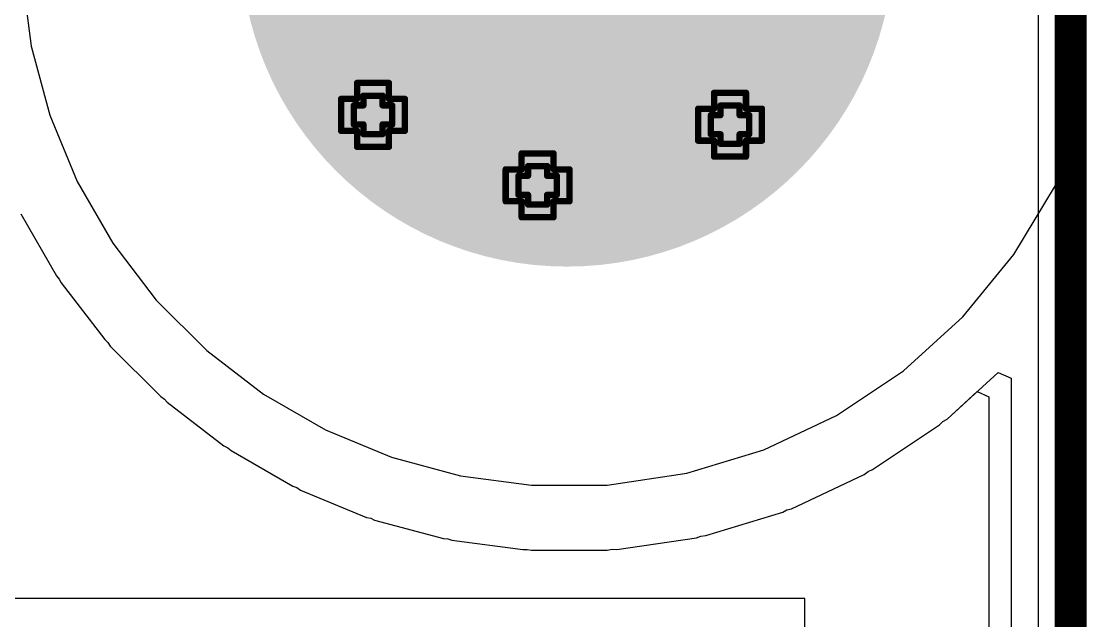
# Model space of a CAD drawing. Header units: inches. Extents: x -4 to 5258, y -4 to 5281.
# Drawn here: x 137.64 to 146.12, y 96.6 to 101.37 of the extents above; entities that cross this region are included whole.
import ezdxf

# ---------------------------------------------------------------- set-up
doc = ezdxf.new("R2010")
doc.units = ezdxf.units.IN
for name, color, linetype in [('Board Outline', 216, 'Continuous'), ('Bottom Layer', 5, 'Continuous'), ('Bottom Solder', 6, 'Continuous'), ('Drill Drawing', 1, 'Continuous'), ('Layer 1', 16, 'Continuous'), ('Layer 2', 76, 'Continuous'), ('Multi-Layer', 9, 'Continuous'), ('Pad Holes', 156, 'Continuous'), ('Top Layer', 1, 'Continuous'), ('Top Solder', 216, 'Continuous'), ('Via Holes', 16, 'Continuous')]:
    doc.layers.add(name, color=color, linetype=linetype)

msp = doc.modelspace()

# ---------------------------------------------------------------- hatches: boundary and pattern name
at = {"layer": 'Bottom Layer'}
h = msp.add_hatch(color=5, dxfattribs=at)
edge = h.paths.add_edge_path()
edge.add_arc((141.9813, 102.0187), 2.5, 0, 360)
h = msp.add_hatch(color=5, dxfattribs=at)
edge = h.paths.add_edge_path()
edge.add_arc((140.4365, 100.6239), 0.3, 0, 360)
h = msp.add_hatch(color=5, dxfattribs=at)
edge = h.paths.add_edge_path()
edge.add_arc((143.2786, 100.5459), 0.3, 0, 360)
h = msp.add_hatch(color=5, dxfattribs=at)
edge = h.paths.add_edge_path()
edge.add_arc((141.7467, 100.0636), 0.3, 0, 360)
at = {"layer": 'Bottom Solder'}
h = msp.add_hatch(color=6, dxfattribs=at)
edge = h.paths.add_edge_path()
edge.add_arc((141.9813, 102.0187), 2.6016, 0, 360)
h = msp.add_hatch(color=6, dxfattribs=at)
edge = h.paths.add_edge_path()
edge.add_arc((140.4365, 100.6239), 0.4016, 0, 360)
h = msp.add_hatch(color=6, dxfattribs=at)
edge = h.paths.add_edge_path()
edge.add_arc((143.2786, 100.5459), 0.4016, 0, 360)
h = msp.add_hatch(color=6, dxfattribs=at)
edge = h.paths.add_edge_path()
edge.add_arc((141.7467, 100.0636), 0.4016, 0, 360)
at = {"layer": 'Layer 1'}
h = msp.add_hatch(color=16, dxfattribs=at)
edge = h.paths.add_edge_path()
edge.add_arc((141.9813, 102.0187), 2.5, 0, 360)
h = msp.add_hatch(color=16, dxfattribs=at)
edge = h.paths.add_edge_path()
edge.add_arc((140.4365, 100.6239), 0.3, 0, 360)
h = msp.add_hatch(color=16, dxfattribs=at)
edge = h.paths.add_edge_path()
edge.add_arc((143.2786, 100.5459), 0.3, 0, 360)
h = msp.add_hatch(color=16, dxfattribs=at)
edge = h.paths.add_edge_path()
edge.add_arc((141.7467, 100.0636), 0.3, 0, 360)
at = {"layer": 'Layer 2'}
h = msp.add_hatch(color=76, dxfattribs=at)
edge = h.paths.add_edge_path()
edge.add_arc((141.9813, 102.0187), 2.5, 0, 360)
h = msp.add_hatch(color=76, dxfattribs=at)
edge = h.paths.add_edge_path()
edge.add_arc((140.4365, 100.6239), 0.3, 0, 360)
h = msp.add_hatch(color=76, dxfattribs=at)
edge = h.paths.add_edge_path()
edge.add_arc((143.2786, 100.5459), 0.3, 0, 360)
h = msp.add_hatch(color=76, dxfattribs=at)
edge = h.paths.add_edge_path()
edge.add_arc((141.7467, 100.0636), 0.3, 0, 360)
at = {"layer": 'Multi-Layer'}
h = msp.add_hatch(color=9, dxfattribs=at)
edge = h.paths.add_edge_path()
edge.add_arc((141.9813, 102.0187), 2.5, 0, 360)
at = {"layer": 'Pad Holes'}
h = msp.add_hatch(color=7, dxfattribs=at)
edge = h.paths.add_edge_path()
edge.add_arc((141.9813, 102.0187), 1.55, 0, 360)
at = {"layer": 'Top Layer'}
h = msp.add_hatch(color=1, dxfattribs=at)
edge = h.paths.add_edge_path()
edge.add_arc((141.9813, 102.0187), 2.5, 0, 360)
h = msp.add_hatch(color=1, dxfattribs=at)
edge = h.paths.add_edge_path()
edge.add_arc((140.4365, 100.6239), 0.3, 0, 360)
h = msp.add_hatch(color=1, dxfattribs=at)
edge = h.paths.add_edge_path()
edge.add_arc((143.2786, 100.5459), 0.3, 0, 360)
h = msp.add_hatch(color=1, dxfattribs=at)
edge = h.paths.add_edge_path()
edge.add_arc((141.7467, 100.0636), 0.3, 0, 360)
at = {"layer": 'Top Solder'}
h = msp.add_hatch(color=216, dxfattribs=at)
edge = h.paths.add_edge_path()
edge.add_arc((141.9813, 102.0187), 2.6016, 0, 360)
h = msp.add_hatch(color=216, dxfattribs=at)
edge = h.paths.add_edge_path()
edge.add_arc((140.4365, 100.6239), 0.4016, 0, 360)
h = msp.add_hatch(color=216, dxfattribs=at)
edge = h.paths.add_edge_path()
edge.add_arc((143.2786, 100.5459), 0.4016, 0, 360)
h = msp.add_hatch(color=216, dxfattribs=at)
edge = h.paths.add_edge_path()
edge.add_arc((141.7467, 100.0636), 0.4016, 0, 360)
at = {"layer": 'Via Holes'}
h = msp.add_hatch(color=7, dxfattribs=at)
edge = h.paths.add_edge_path()
edge.add_arc((140.4365, 100.6239), 0.15, 0, 360)
h = msp.add_hatch(color=7, dxfattribs=at)
edge = h.paths.add_edge_path()
edge.add_arc((143.2786, 100.5459), 0.15, 0, 360)
h = msp.add_hatch(color=7, dxfattribs=at)
edge = h.paths.add_edge_path()
edge.add_arc((141.7467, 100.0636), 0.15, 0, 360)

# ---------------------------------------------------------------- linework, layer by layer
at = {"layer": 'Board Outline'}
msp.add_lwpolyline([(145.9907, -3.9907, 0.254, 0.254, 0), (145.9907, 106.0093, 0.254, 0.254, 0)], format="xyseb", dxfattribs=at)
at = {"layer": 'Bottom Layer'}
for p, q in [((145.9907, 100.358), (145.9907, 106.0093)), ((137.6416, 101.7342), (137.7159, 101.1702)), ((137.7159, 101.1702), (137.8631, 100.6207)), ((137.8631, 100.6207), (138.0808, 100.0952)), ((145.8682, 100.0622), (145.9907, 100.358)), ((145.9907, 100.358), (145.9907, 100.358)), ((138.0808, 100.0952), (138.3653, 99.6025)), ((145.539, 99.5131), (145.8682, 100.0622)), ((137.6323, 99.8362), (137.9167, 99.3435)), ((138.3653, 99.6025), (138.7116, 99.1512)), ((145.1329, 99.0182), (145.539, 99.5131)), ((137.9167, 99.3435), (137.9392, 99.3178)), ((137.9392, 99.3178), (137.9543, 99.2872)), ((137.9543, 99.2872), (138.3007, 98.8359)), ((138.7116, 99.1512), (139.1138, 98.7489)), ((144.6585, 98.5882), (145.1329, 99.0182)), ((138.3007, 98.8359), (138.3263, 98.8134)), ((138.3263, 98.8134), (138.3453, 98.7849)), ((138.3453, 98.7849), (138.7476, 98.3827)), ((139.1138, 98.7489), (139.5651, 98.4026)), ((144.1262, 98.2325), (144.6585, 98.5882)), ((138.7476, 98.3827), (138.776, 98.3637)), ((139.5651, 98.4026), (140.0578, 98.1182)), ((145.0063, 98.2044), (145.2468, 98.4224)), ((145.2468, 98.4224), (145.3397, 98.3812)), ((145.3397, 98.3812), (145.3397, 80.4674)), ((138.776, 98.3637), (138.7985, 98.338)), ((138.7985, 98.338), (139.2498, 97.9917)), ((143.5474, 97.9588), (144.1262, 98.2325)), ((144.4139, 97.8019), (144.9462, 98.1575)), ((144.9462, 98.1575), (144.9734, 98.1847)), ((144.9734, 98.1847), (145.0063, 98.2044)), ((140.0578, 98.1182), (140.5834, 97.9005)), ((139.2498, 97.9917), (139.2805, 97.9766)), ((139.2805, 97.9766), (139.3062, 97.9541)), ((139.3062, 97.9541), (139.7988, 97.6696)), ((142.9347, 97.7729), (143.5474, 97.9588)), ((140.5834, 97.9005), (141.1329, 97.7533)), ((144.3476, 97.7643), (144.3784, 97.7872)), ((144.3784, 97.7872), (144.4139, 97.8019)), ((141.1329, 97.7533), (141.6969, 97.679)), ((142.3014, 97.679), (142.9347, 97.7729)), ((143.7688, 97.4906), (144.3476, 97.7643)), ((139.7988, 97.6696), (139.8312, 97.6586)), ((139.8312, 97.6586), (139.8596, 97.6397)), ((139.8596, 97.6397), (140.3852, 97.422)), ((141.6969, 97.679), (141.9813, 97.679)), ((141.9813, 97.679), (142.3014, 97.679)), ((143.0851, 97.2773), (143.6977, 97.4631)), ((143.6977, 97.4631), (143.7316, 97.4812)), ((143.7316, 97.4812), (143.7688, 97.4906)), ((140.3852, 97.422), (140.4187, 97.4153)), ((140.4187, 97.4153), (140.4493, 97.4002)), ((140.4493, 97.4002), (140.9988, 97.2529)), ((143.0469, 97.2735), (143.0851, 97.2773)), ((140.9988, 97.2529), (141.0329, 97.2507)), ((141.0329, 97.2507), (141.0653, 97.2397)), ((141.0653, 97.2397), (141.6293, 97.1655)), ((142.3774, 97.1666), (143.0107, 97.2606)), ((143.0107, 97.2606), (143.0469, 97.2735)), ((141.6293, 97.1655), (141.6634, 97.1677)), ((141.6634, 97.1677), (141.6969, 97.161)), ((141.6969, 97.161), (141.9813, 97.161)), ((141.9813, 97.161), (142.3014, 97.161)), ((142.3014, 97.161), (142.3391, 97.1685)), ((142.3391, 97.1685), (142.3774, 97.1666))]:
    msp.add_line(p, q, dxfattribs=at)
at = {"layer": 'Bottom Solder'}
for p, q in [((145.9907, 100.358), (145.9907, 106.0093)), ((137.6416, 101.7342), (137.7159, 101.1702)), ((137.7159, 101.1702), (137.8631, 100.6207)), ((137.8631, 100.6207), (138.0808, 100.0952)), ((145.8682, 100.0622), (145.9907, 100.358)), ((145.9907, 100.358), (145.9907, 100.358)), ((138.0808, 100.0952), (138.3653, 99.6025)), ((145.539, 99.5131), (145.8682, 100.0622)), ((138.3653, 99.6025), (138.7116, 99.1512)), ((145.1329, 99.0182), (145.539, 99.5131)), ((138.7116, 99.1512), (139.1138, 98.7489)), ((144.6585, 98.5882), (145.1329, 99.0182)), ((139.1138, 98.7489), (139.5651, 98.4026)), ((144.1262, 98.2325), (144.6585, 98.5882)), ((139.5651, 98.4026), (140.0578, 98.1182)), ((143.5474, 97.9588), (144.1262, 98.2325)), ((140.0578, 98.1182), (140.5834, 97.9005)), ((142.9347, 97.7729), (143.5474, 97.9588)), ((140.5834, 97.9005), (141.1329, 97.7532)), ((141.1329, 97.7532), (141.6969, 97.679)), ((142.3014, 97.679), (142.9347, 97.7729)), ((141.6969, 97.679), (141.9813, 97.679)), ((141.9813, 97.679), (142.3014, 97.679))]:
    msp.add_line(p, q, dxfattribs=at)
at = {"layer": 'Drill Drawing'}
for points in [[(140.3095, 100.7509, 0.0508, 0.0508, 0), (140.3095, 100.8779, 0.0508, 0.0508, 0)], [(140.3095, 100.8779, 0.0508, 0.0508, 0), (140.5635, 100.8779, 0.0508, 0.0508, 0)], [(140.5635, 100.7509, 0.0508, 0.0508, 0), (140.5635, 100.8779, 0.0508, 0.0508, 0)], [(140.1825, 100.4969, 0.0508, 0.0508, 0), (140.1825, 100.7509, 0.0508, 0.0508, 0)], [(140.1825, 100.7509, 0.0508, 0.0508, 0), (140.3095, 100.7509, 0.0508, 0.0508, 0)], [(140.3603, 100.7001, 0.0508, 0.0508, 0), (140.3603, 100.7763, 0.0508, 0.0508, 0)], [(140.3603, 100.7763, 0.0508, 0.0508, 0), (140.5127, 100.7763, 0.0508, 0.0508, 0)], [(140.5127, 100.7001, 0.0508, 0.0508, 0), (140.5127, 100.7763, 0.0508, 0.0508, 0)], [(140.5635, 100.7509, 0.0508, 0.0508, 0), (140.6905, 100.7509, 0.0508, 0.0508, 0)], [(140.6905, 100.4969, 0.0508, 0.0508, 0), (140.6905, 100.7509, 0.0508, 0.0508, 0)], [(143.1516, 100.6729, 0.0508, 0.0508, 0), (143.1516, 100.7999, 0.0508, 0.0508, 0)], [(143.1516, 100.7999, 0.0508, 0.0508, 0), (143.4056, 100.7999, 0.0508, 0.0508, 0)], [(143.4056, 100.6729, 0.0508, 0.0508, 0), (143.4056, 100.7999, 0.0508, 0.0508, 0)], [(140.2841, 100.5477, 0.0508, 0.0508, 0), (140.2841, 100.7001, 0.0508, 0.0508, 0)], [(140.2841, 100.7001, 0.0508, 0.0508, 0), (140.3603, 100.7001, 0.0508, 0.0508, 0)], [(140.5127, 100.7001, 0.0508, 0.0508, 0), (140.5889, 100.7001, 0.0508, 0.0508, 0)], [(140.5889, 100.5477, 0.0508, 0.0508, 0), (140.5889, 100.7001, 0.0508, 0.0508, 0)], [(143.0246, 100.4189, 0.0508, 0.0508, 0), (143.0246, 100.6729, 0.0508, 0.0508, 0)], [(143.0246, 100.6729, 0.0508, 0.0508, 0), (143.1516, 100.6729, 0.0508, 0.0508, 0)], [(143.2024, 100.6221, 0.0508, 0.0508, 0), (143.2024, 100.6983, 0.0508, 0.0508, 0)], [(143.2024, 100.6983, 0.0508, 0.0508, 0), (143.3548, 100.6983, 0.0508, 0.0508, 0)], [(143.3548, 100.6221, 0.0508, 0.0508, 0), (143.3548, 100.6983, 0.0508, 0.0508, 0)], [(143.4056, 100.6729, 0.0508, 0.0508, 0), (143.5326, 100.6729, 0.0508, 0.0508, 0)], [(143.5326, 100.4189, 0.0508, 0.0508, 0), (143.5326, 100.6729, 0.0508, 0.0508, 0)], [(143.1262, 100.4697, 0.0508, 0.0508, 0), (143.1262, 100.6221, 0.0508, 0.0508, 0)], [(143.1262, 100.6221, 0.0508, 0.0508, 0), (143.2024, 100.6221, 0.0508, 0.0508, 0)], [(143.3548, 100.6221, 0.0508, 0.0508, 0), (143.431, 100.6221, 0.0508, 0.0508, 0)], [(143.431, 100.4697, 0.0508, 0.0508, 0), (143.431, 100.6221, 0.0508, 0.0508, 0)], [(140.1825, 100.4969, 0.0508, 0.0508, 0), (140.3095, 100.4969, 0.0508, 0.0508, 0)], [(140.2841, 100.5477, 0.0508, 0.0508, 0), (140.3603, 100.5477, 0.0508, 0.0508, 0)], [(140.3095, 100.3699, 0.0508, 0.0508, 0), (140.3095, 100.4969, 0.0508, 0.0508, 0)], [(140.3603, 100.4715, 0.0508, 0.0508, 0), (140.3603, 100.5477, 0.0508, 0.0508, 0)], [(140.3603, 100.4715, 0.0508, 0.0508, 0), (140.5127, 100.4715, 0.0508, 0.0508, 0)], [(140.5127, 100.5477, 0.0508, 0.0508, 0), (140.5889, 100.5477, 0.0508, 0.0508, 0)], [(140.5127, 100.4715, 0.0508, 0.0508, 0), (140.5127, 100.5477, 0.0508, 0.0508, 0)], [(140.5635, 100.4969, 0.0508, 0.0508, 0), (140.6905, 100.4969, 0.0508, 0.0508, 0)], [(140.5635, 100.3699, 0.0508, 0.0508, 0), (140.5635, 100.4969, 0.0508, 0.0508, 0)], [(143.0246, 100.4189, 0.0508, 0.0508, 0), (143.1516, 100.4189, 0.0508, 0.0508, 0)], [(143.1262, 100.4697, 0.0508, 0.0508, 0), (143.2024, 100.4697, 0.0508, 0.0508, 0)], [(143.1516, 100.2919, 0.0508, 0.0508, 0), (143.1516, 100.4189, 0.0508, 0.0508, 0)], [(143.2024, 100.3935, 0.0508, 0.0508, 0), (143.2024, 100.4697, 0.0508, 0.0508, 0)], [(143.2024, 100.3935, 0.0508, 0.0508, 0), (143.3548, 100.3935, 0.0508, 0.0508, 0)], [(143.3548, 100.4697, 0.0508, 0.0508, 0), (143.431, 100.4697, 0.0508, 0.0508, 0)], [(143.3548, 100.3935, 0.0508, 0.0508, 0), (143.3548, 100.4697, 0.0508, 0.0508, 0)], [(143.4056, 100.4189, 0.0508, 0.0508, 0), (143.5326, 100.4189, 0.0508, 0.0508, 0)], [(143.4056, 100.2919, 0.0508, 0.0508, 0), (143.4056, 100.4189, 0.0508, 0.0508, 0)], [(140.3095, 100.3699, 0.0508, 0.0508, 0), (140.5635, 100.3699, 0.0508, 0.0508, 0)], [(141.6197, 100.1906, 0.0508, 0.0508, 0), (141.6197, 100.3176, 0.0508, 0.0508, 0)], [(141.6197, 100.3176, 0.0508, 0.0508, 0), (141.8737, 100.3176, 0.0508, 0.0508, 0)], [(141.8737, 100.1906, 0.0508, 0.0508, 0), (141.8737, 100.3176, 0.0508, 0.0508, 0)], [(143.1516, 100.2919, 0.0508, 0.0508, 0), (143.4056, 100.2919, 0.0508, 0.0508, 0)], [(141.4927, 99.9366, 0.0508, 0.0508, 0), (141.4927, 100.1906, 0.0508, 0.0508, 0)], [(141.4927, 100.1906, 0.0508, 0.0508, 0), (141.6197, 100.1906, 0.0508, 0.0508, 0)], [(141.5943, 99.9874, 0.0508, 0.0508, 0), (141.5943, 100.1398, 0.0508, 0.0508, 0)], [(141.5943, 100.1398, 0.0508, 0.0508, 0), (141.6705, 100.1398, 0.0508, 0.0508, 0)], [(141.6705, 100.1398, 0.0508, 0.0508, 0), (141.6705, 100.216, 0.0508, 0.0508, 0)], [(141.6705, 100.216, 0.0508, 0.0508, 0), (141.8229, 100.216, 0.0508, 0.0508, 0)], [(141.8229, 100.1398, 0.0508, 0.0508, 0), (141.8229, 100.216, 0.0508, 0.0508, 0)], [(141.8229, 100.1398, 0.0508, 0.0508, 0), (141.8991, 100.1398, 0.0508, 0.0508, 0)], [(141.8737, 100.1906, 0.0508, 0.0508, 0), (142.0007, 100.1906, 0.0508, 0.0508, 0)], [(141.8991, 99.9874, 0.0508, 0.0508, 0), (141.8991, 100.1398, 0.0508, 0.0508, 0)], [(142.0007, 99.9366, 0.0508, 0.0508, 0), (142.0007, 100.1906, 0.0508, 0.0508, 0)], [(141.5943, 99.9874, 0.0508, 0.0508, 0), (141.6705, 99.9874, 0.0508, 0.0508, 0)], [(141.6705, 99.9112, 0.0508, 0.0508, 0), (141.6705, 99.9874, 0.0508, 0.0508, 0)], [(141.8229, 99.9874, 0.0508, 0.0508, 0), (141.8991, 99.9874, 0.0508, 0.0508, 0)], [(141.8229, 99.9112, 0.0508, 0.0508, 0), (141.8229, 99.9874, 0.0508, 0.0508, 0)], [(141.4927, 99.9366, 0.0508, 0.0508, 0), (141.6197, 99.9366, 0.0508, 0.0508, 0)], [(141.6197, 99.8096, 0.0508, 0.0508, 0), (141.6197, 99.9366, 0.0508, 0.0508, 0)], [(141.6705, 99.9112, 0.0508, 0.0508, 0), (141.8229, 99.9112, 0.0508, 0.0508, 0)], [(141.8737, 99.9366, 0.0508, 0.0508, 0), (142.0007, 99.9366, 0.0508, 0.0508, 0)], [(141.8737, 99.8096, 0.0508, 0.0508, 0), (141.8737, 99.9366, 0.0508, 0.0508, 0)], [(141.6197, 99.8096, 0.0508, 0.0508, 0), (141.8737, 99.8096, 0.0508, 0.0508, 0)]]:
    msp.add_lwpolyline(points, format="xyseb", dxfattribs=at)
for points in [[(140.2968, 100.8779, 0.0254, 0.0254, 1), (140.3222, 100.8779, 0.0254, 0.0254, 1)], [(140.2968, 100.8779, 0.0254, 0.0254, 1), (140.3222, 100.8779, 0.0254, 0.0254, 1)], [(140.5508, 100.8779, 0.0254, 0.0254, 1), (140.5762, 100.8779, 0.0254, 0.0254, 1)], [(140.5508, 100.8779, 0.0254, 0.0254, 1), (140.5762, 100.8779, 0.0254, 0.0254, 1)], [(140.1698, 100.7509, 0.0254, 0.0254, 1), (140.1952, 100.7509, 0.0254, 0.0254, 1)], [(140.1698, 100.7509, 0.0254, 0.0254, 1), (140.1952, 100.7509, 0.0254, 0.0254, 1)], [(140.2968, 100.7509, 0.0254, 0.0254, 1), (140.3222, 100.7509, 0.0254, 0.0254, 1)], [(140.2968, 100.7509, 0.0254, 0.0254, 1), (140.3222, 100.7509, 0.0254, 0.0254, 1)], [(140.3476, 100.7763, 0.0254, 0.0254, 1), (140.373, 100.7763, 0.0254, 0.0254, 1)], [(140.3476, 100.7763, 0.0254, 0.0254, 1), (140.373, 100.7763, 0.0254, 0.0254, 1)], [(140.5, 100.7763, 0.0254, 0.0254, 1), (140.5254, 100.7763, 0.0254, 0.0254, 1)], [(140.5, 100.7763, 0.0254, 0.0254, 1), (140.5254, 100.7763, 0.0254, 0.0254, 1)], [(140.5508, 100.7509, 0.0254, 0.0254, 1), (140.5762, 100.7509, 0.0254, 0.0254, 1)], [(140.5508, 100.7509, 0.0254, 0.0254, 1), (140.5762, 100.7509, 0.0254, 0.0254, 1)], [(140.6778, 100.7509, 0.0254, 0.0254, 1), (140.7032, 100.7509, 0.0254, 0.0254, 1)], [(140.6778, 100.7509, 0.0254, 0.0254, 1), (140.7032, 100.7509, 0.0254, 0.0254, 1)], [(143.1389, 100.7999, 0.0254, 0.0254, 1), (143.1643, 100.7999, 0.0254, 0.0254, 1)], [(143.1389, 100.7999, 0.0254, 0.0254, 1), (143.1643, 100.7999, 0.0254, 0.0254, 1)], [(143.3929, 100.7999, 0.0254, 0.0254, 1), (143.4183, 100.7999, 0.0254, 0.0254, 1)], [(143.3929, 100.7999, 0.0254, 0.0254, 1), (143.4183, 100.7999, 0.0254, 0.0254, 1)], [(140.2714, 100.7001, 0.0254, 0.0254, 1), (140.2968, 100.7001, 0.0254, 0.0254, 1)], [(140.2714, 100.7001, 0.0254, 0.0254, 1), (140.2968, 100.7001, 0.0254, 0.0254, 1)], [(140.3476, 100.7001, 0.0254, 0.0254, 1), (140.373, 100.7001, 0.0254, 0.0254, 1)], [(140.3476, 100.7001, 0.0254, 0.0254, 1), (140.373, 100.7001, 0.0254, 0.0254, 1)], [(140.5, 100.7001, 0.0254, 0.0254, 1), (140.5254, 100.7001, 0.0254, 0.0254, 1)], [(140.5, 100.7001, 0.0254, 0.0254, 1), (140.5254, 100.7001, 0.0254, 0.0254, 1)], [(140.5762, 100.7001, 0.0254, 0.0254, 1), (140.6016, 100.7001, 0.0254, 0.0254, 1)], [(140.5762, 100.7001, 0.0254, 0.0254, 1), (140.6016, 100.7001, 0.0254, 0.0254, 1)], [(143.0119, 100.6729, 0.0254, 0.0254, 1), (143.0373, 100.6729, 0.0254, 0.0254, 1)], [(143.0119, 100.6729, 0.0254, 0.0254, 1), (143.0373, 100.6729, 0.0254, 0.0254, 1)], [(143.1389, 100.6729, 0.0254, 0.0254, 1), (143.1643, 100.6729, 0.0254, 0.0254, 1)], [(143.1389, 100.6729, 0.0254, 0.0254, 1), (143.1643, 100.6729, 0.0254, 0.0254, 1)], [(143.1897, 100.6983, 0.0254, 0.0254, 1), (143.2151, 100.6983, 0.0254, 0.0254, 1)], [(143.1897, 100.6983, 0.0254, 0.0254, 1), (143.2151, 100.6983, 0.0254, 0.0254, 1)], [(143.3421, 100.6983, 0.0254, 0.0254, 1), (143.3675, 100.6983, 0.0254, 0.0254, 1)], [(143.3421, 100.6983, 0.0254, 0.0254, 1), (143.3675, 100.6983, 0.0254, 0.0254, 1)], [(143.3929, 100.6729, 0.0254, 0.0254, 1), (143.4183, 100.6729, 0.0254, 0.0254, 1)], [(143.3929, 100.6729, 0.0254, 0.0254, 1), (143.4183, 100.6729, 0.0254, 0.0254, 1)], [(143.5199, 100.6729, 0.0254, 0.0254, 1), (143.5453, 100.6729, 0.0254, 0.0254, 1)], [(143.5199, 100.6729, 0.0254, 0.0254, 1), (143.5453, 100.6729, 0.0254, 0.0254, 1)], [(143.1135, 100.6221, 0.0254, 0.0254, 1), (143.1389, 100.6221, 0.0254, 0.0254, 1)], [(143.1135, 100.6221, 0.0254, 0.0254, 1), (143.1389, 100.6221, 0.0254, 0.0254, 1)], [(143.1897, 100.6221, 0.0254, 0.0254, 1), (143.2151, 100.6221, 0.0254, 0.0254, 1)], [(143.1897, 100.6221, 0.0254, 0.0254, 1), (143.2151, 100.6221, 0.0254, 0.0254, 1)], [(143.3421, 100.6221, 0.0254, 0.0254, 1), (143.3675, 100.6221, 0.0254, 0.0254, 1)], [(143.3421, 100.6221, 0.0254, 0.0254, 1), (143.3675, 100.6221, 0.0254, 0.0254, 1)], [(143.4183, 100.6221, 0.0254, 0.0254, 1), (143.4437, 100.6221, 0.0254, 0.0254, 1)], [(143.4183, 100.6221, 0.0254, 0.0254, 1), (143.4437, 100.6221, 0.0254, 0.0254, 1)], [(140.1698, 100.4969, 0.0254, 0.0254, 1), (140.1952, 100.4969, 0.0254, 0.0254, 1)], [(140.1698, 100.4969, 0.0254, 0.0254, 1), (140.1952, 100.4969, 0.0254, 0.0254, 1)], [(140.2714, 100.5477, 0.0254, 0.0254, 1), (140.2968, 100.5477, 0.0254, 0.0254, 1)], [(140.2714, 100.5477, 0.0254, 0.0254, 1), (140.2968, 100.5477, 0.0254, 0.0254, 1)], [(140.2968, 100.4969, 0.0254, 0.0254, 1), (140.3222, 100.4969, 0.0254, 0.0254, 1)], [(140.2968, 100.4969, 0.0254, 0.0254, 1), (140.3222, 100.4969, 0.0254, 0.0254, 1)], [(140.3476, 100.5477, 0.0254, 0.0254, 1), (140.373, 100.5477, 0.0254, 0.0254, 1)], [(140.3476, 100.5477, 0.0254, 0.0254, 1), (140.373, 100.5477, 0.0254, 0.0254, 1)], [(140.3476, 100.4715, 0.0254, 0.0254, 1), (140.373, 100.4715, 0.0254, 0.0254, 1)], [(140.3476, 100.4715, 0.0254, 0.0254, 1), (140.373, 100.4715, 0.0254, 0.0254, 1)], [(140.5, 100.5477, 0.0254, 0.0254, 1), (140.5254, 100.5477, 0.0254, 0.0254, 1)], [(140.5, 100.5477, 0.0254, 0.0254, 1), (140.5254, 100.5477, 0.0254, 0.0254, 1)], [(140.5, 100.4715, 0.0254, 0.0254, 1), (140.5254, 100.4715, 0.0254, 0.0254, 1)], [(140.5, 100.4715, 0.0254, 0.0254, 1), (140.5254, 100.4715, 0.0254, 0.0254, 1)], [(140.5508, 100.4969, 0.0254, 0.0254, 1), (140.5762, 100.4969, 0.0254, 0.0254, 1)], [(140.5508, 100.4969, 0.0254, 0.0254, 1), (140.5762, 100.4969, 0.0254, 0.0254, 1)], [(140.5762, 100.5477, 0.0254, 0.0254, 1), (140.6016, 100.5477, 0.0254, 0.0254, 1)], [(140.5762, 100.5477, 0.0254, 0.0254, 1), (140.6016, 100.5477, 0.0254, 0.0254, 1)], [(140.6778, 100.4969, 0.0254, 0.0254, 1), (140.7032, 100.4969, 0.0254, 0.0254, 1)], [(140.6778, 100.4969, 0.0254, 0.0254, 1), (140.7032, 100.4969, 0.0254, 0.0254, 1)], [(143.0119, 100.4189, 0.0254, 0.0254, 1), (143.0373, 100.4189, 0.0254, 0.0254, 1)], [(143.0119, 100.4189, 0.0254, 0.0254, 1), (143.0373, 100.4189, 0.0254, 0.0254, 1)], [(143.1135, 100.4697, 0.0254, 0.0254, 1), (143.1389, 100.4697, 0.0254, 0.0254, 1)], [(143.1135, 100.4697, 0.0254, 0.0254, 1), (143.1389, 100.4697, 0.0254, 0.0254, 1)], [(143.1389, 100.4189, 0.0254, 0.0254, 1), (143.1643, 100.4189, 0.0254, 0.0254, 1)], [(143.1389, 100.4189, 0.0254, 0.0254, 1), (143.1643, 100.4189, 0.0254, 0.0254, 1)], [(143.1897, 100.4697, 0.0254, 0.0254, 1), (143.2151, 100.4697, 0.0254, 0.0254, 1)], [(143.1897, 100.4697, 0.0254, 0.0254, 1), (143.2151, 100.4697, 0.0254, 0.0254, 1)], [(143.1897, 100.3935, 0.0254, 0.0254, 1), (143.2151, 100.3935, 0.0254, 0.0254, 1)], [(143.1897, 100.3935, 0.0254, 0.0254, 1), (143.2151, 100.3935, 0.0254, 0.0254, 1)], [(143.3421, 100.4697, 0.0254, 0.0254, 1), (143.3675, 100.4697, 0.0254, 0.0254, 1)], [(143.3421, 100.4697, 0.0254, 0.0254, 1), (143.3675, 100.4697, 0.0254, 0.0254, 1)], [(143.3421, 100.3935, 0.0254, 0.0254, 1), (143.3675, 100.3935, 0.0254, 0.0254, 1)], [(143.3421, 100.3935, 0.0254, 0.0254, 1), (143.3675, 100.3935, 0.0254, 0.0254, 1)], [(143.3929, 100.4189, 0.0254, 0.0254, 1), (143.4183, 100.4189, 0.0254, 0.0254, 1)], [(143.3929, 100.4189, 0.0254, 0.0254, 1), (143.4183, 100.4189, 0.0254, 0.0254, 1)], [(143.4183, 100.4697, 0.0254, 0.0254, 1), (143.4437, 100.4697, 0.0254, 0.0254, 1)], [(143.4183, 100.4697, 0.0254, 0.0254, 1), (143.4437, 100.4697, 0.0254, 0.0254, 1)], [(143.5199, 100.4189, 0.0254, 0.0254, 1), (143.5453, 100.4189, 0.0254, 0.0254, 1)], [(143.5199, 100.4189, 0.0254, 0.0254, 1), (143.5453, 100.4189, 0.0254, 0.0254, 1)], [(140.2968, 100.3699, 0.0254, 0.0254, 1), (140.3222, 100.3699, 0.0254, 0.0254, 1)], [(140.2968, 100.3699, 0.0254, 0.0254, 1), (140.3222, 100.3699, 0.0254, 0.0254, 1)], [(140.5508, 100.3699, 0.0254, 0.0254, 1), (140.5762, 100.3699, 0.0254, 0.0254, 1)], [(140.5508, 100.3699, 0.0254, 0.0254, 1), (140.5762, 100.3699, 0.0254, 0.0254, 1)], [(141.607, 100.3176, 0.0254, 0.0254, 1), (141.6324, 100.3176, 0.0254, 0.0254, 1)], [(141.607, 100.3176, 0.0254, 0.0254, 1), (141.6324, 100.3176, 0.0254, 0.0254, 1)], [(141.861, 100.3176, 0.0254, 0.0254, 1), (141.8864, 100.3176, 0.0254, 0.0254, 1)], [(141.861, 100.3176, 0.0254, 0.0254, 1), (141.8864, 100.3176, 0.0254, 0.0254, 1)], [(143.1389, 100.2919, 0.0254, 0.0254, 1), (143.1643, 100.2919, 0.0254, 0.0254, 1)], [(143.1389, 100.2919, 0.0254, 0.0254, 1), (143.1643, 100.2919, 0.0254, 0.0254, 1)], [(143.3929, 100.2919, 0.0254, 0.0254, 1), (143.4183, 100.2919, 0.0254, 0.0254, 1)], [(143.3929, 100.2919, 0.0254, 0.0254, 1), (143.4183, 100.2919, 0.0254, 0.0254, 1)], [(141.48, 100.1906, 0.0254, 0.0254, 1), (141.5054, 100.1906, 0.0254, 0.0254, 1)], [(141.48, 100.1906, 0.0254, 0.0254, 1), (141.5054, 100.1906, 0.0254, 0.0254, 1)], [(141.5816, 100.1398, 0.0254, 0.0254, 1), (141.607, 100.1398, 0.0254, 0.0254, 1)], [(141.5816, 100.1398, 0.0254, 0.0254, 1), (141.607, 100.1398, 0.0254, 0.0254, 1)], [(141.607, 100.1906, 0.0254, 0.0254, 1), (141.6324, 100.1906, 0.0254, 0.0254, 1)], [(141.607, 100.1906, 0.0254, 0.0254, 1), (141.6324, 100.1906, 0.0254, 0.0254, 1)], [(141.6578, 100.216, 0.0254, 0.0254, 1), (141.6832, 100.216, 0.0254, 0.0254, 1)], [(141.6578, 100.216, 0.0254, 0.0254, 1), (141.6832, 100.216, 0.0254, 0.0254, 1)], [(141.6578, 100.1398, 0.0254, 0.0254, 1), (141.6832, 100.1398, 0.0254, 0.0254, 1)], [(141.6578, 100.1398, 0.0254, 0.0254, 1), (141.6832, 100.1398, 0.0254, 0.0254, 1)], [(141.8102, 100.216, 0.0254, 0.0254, 1), (141.8356, 100.216, 0.0254, 0.0254, 1)], [(141.8102, 100.216, 0.0254, 0.0254, 1), (141.8356, 100.216, 0.0254, 0.0254, 1)], [(141.8102, 100.1398, 0.0254, 0.0254, 1), (141.8356, 100.1398, 0.0254, 0.0254, 1)], [(141.8102, 100.1398, 0.0254, 0.0254, 1), (141.8356, 100.1398, 0.0254, 0.0254, 1)], [(141.861, 100.1906, 0.0254, 0.0254, 1), (141.8864, 100.1906, 0.0254, 0.0254, 1)], [(141.861, 100.1906, 0.0254, 0.0254, 1), (141.8864, 100.1906, 0.0254, 0.0254, 1)], [(141.8864, 100.1398, 0.0254, 0.0254, 1), (141.9118, 100.1398, 0.0254, 0.0254, 1)], [(141.8864, 100.1398, 0.0254, 0.0254, 1), (141.9118, 100.1398, 0.0254, 0.0254, 1)], [(141.988, 100.1906, 0.0254, 0.0254, 1), (142.0134, 100.1906, 0.0254, 0.0254, 1)], [(141.988, 100.1906, 0.0254, 0.0254, 1), (142.0134, 100.1906, 0.0254, 0.0254, 1)], [(141.5816, 99.9874, 0.0254, 0.0254, 1), (141.607, 99.9874, 0.0254, 0.0254, 1)], [(141.5816, 99.9874, 0.0254, 0.0254, 1), (141.607, 99.9874, 0.0254, 0.0254, 1)], [(141.6578, 99.9874, 0.0254, 0.0254, 1), (141.6832, 99.9874, 0.0254, 0.0254, 1)], [(141.6578, 99.9874, 0.0254, 0.0254, 1), (141.6832, 99.9874, 0.0254, 0.0254, 1)], [(141.8102, 99.9874, 0.0254, 0.0254, 1), (141.8356, 99.9874, 0.0254, 0.0254, 1)], [(141.8102, 99.9874, 0.0254, 0.0254, 1), (141.8356, 99.9874, 0.0254, 0.0254, 1)], [(141.8864, 99.9874, 0.0254, 0.0254, 1), (141.9118, 99.9874, 0.0254, 0.0254, 1)], [(141.8864, 99.9874, 0.0254, 0.0254, 1), (141.9118, 99.9874, 0.0254, 0.0254, 1)], [(141.48, 99.9366, 0.0254, 0.0254, 1), (141.5054, 99.9366, 0.0254, 0.0254, 1)], [(141.48, 99.9366, 0.0254, 0.0254, 1), (141.5054, 99.9366, 0.0254, 0.0254, 1)], [(141.607, 99.9366, 0.0254, 0.0254, 1), (141.6324, 99.9366, 0.0254, 0.0254, 1)], [(141.607, 99.9366, 0.0254, 0.0254, 1), (141.6324, 99.9366, 0.0254, 0.0254, 1)], [(141.6578, 99.9112, 0.0254, 0.0254, 1), (141.6832, 99.9112, 0.0254, 0.0254, 1)], [(141.6578, 99.9112, 0.0254, 0.0254, 1), (141.6832, 99.9112, 0.0254, 0.0254, 1)], [(141.8102, 99.9112, 0.0254, 0.0254, 1), (141.8356, 99.9112, 0.0254, 0.0254, 1)], [(141.8102, 99.9112, 0.0254, 0.0254, 1), (141.8356, 99.9112, 0.0254, 0.0254, 1)], [(141.861, 99.9366, 0.0254, 0.0254, 1), (141.8864, 99.9366, 0.0254, 0.0254, 1)], [(141.861, 99.9366, 0.0254, 0.0254, 1), (141.8864, 99.9366, 0.0254, 0.0254, 1)], [(141.988, 99.9366, 0.0254, 0.0254, 1), (142.0134, 99.9366, 0.0254, 0.0254, 1)], [(141.988, 99.9366, 0.0254, 0.0254, 1), (142.0134, 99.9366, 0.0254, 0.0254, 1)], [(141.607, 99.8096, 0.0254, 0.0254, 1), (141.6324, 99.8096, 0.0254, 0.0254, 1)], [(141.607, 99.8096, 0.0254, 0.0254, 1), (141.6324, 99.8096, 0.0254, 0.0254, 1)], [(141.861, 99.8096, 0.0254, 0.0254, 1), (141.8864, 99.8096, 0.0254, 0.0254, 1)], [(141.861, 99.8096, 0.0254, 0.0254, 1), (141.8864, 99.8096, 0.0254, 0.0254, 1)]]:
    msp.add_lwpolyline(points, format="xyseb", close=True, dxfattribs=at)
at = {"layer": 'Layer 1'}
for p, q in [((145.7317, 105.7504), (145.7317, -3.7317)), ((143.874, 96.7757), (136.9919, 96.7757)), ((143.874, 58.6854), (143.874, 96.7757))]:
    msp.add_line(p, q, dxfattribs=at)
at = {"layer": 'Top Layer'}
for p, q in [((145.9907, 100.358), (145.9907, 106.0093)), ((137.6416, 101.7342), (137.7159, 101.1702)), ((137.7159, 101.1702), (137.8631, 100.6207)), ((137.8631, 100.6207), (138.0808, 100.0952)), ((145.8682, 100.0622), (145.9907, 100.358)), ((145.9907, 100.358), (145.9907, 100.358)), ((138.0808, 100.0952), (138.3653, 99.6025)), ((145.539, 99.5131), (145.8682, 100.0622)), ((137.6323, 99.8362), (137.9167, 99.3435)), ((138.3653, 99.6025), (138.7116, 99.1512)), ((145.1329, 99.0182), (145.539, 99.5131)), ((137.9167, 99.3435), (137.9392, 99.3178)), ((137.9392, 99.3178), (137.9543, 99.2872)), ((137.9543, 99.2872), (138.3007, 98.8359)), ((138.7116, 99.1512), (139.1138, 98.7489)), ((144.6585, 98.5882), (145.1329, 99.0182)), ((138.3007, 98.8359), (138.3263, 98.8134)), ((138.3263, 98.8134), (138.3453, 98.7849)), ((138.3453, 98.7849), (138.7476, 98.3827)), ((139.1138, 98.7489), (139.5651, 98.4026)), ((144.1262, 98.2325), (144.6585, 98.5882)), ((145.0063, 98.2044), (145.4137, 98.5737)), ((145.4137, 98.5737), (145.5153, 98.5286)), ((145.5153, 98.5286), (145.5153, 93.0722)), ((138.7476, 98.3827), (138.776, 98.3637)), ((139.5651, 98.4026), (140.0578, 98.1182)), ((138.776, 98.3637), (138.7985, 98.338)), ((138.7985, 98.338), (139.2498, 97.9917)), ((143.5474, 97.9588), (144.1262, 98.2325)), ((144.4139, 97.8019), (144.9462, 98.1576)), ((144.9462, 98.1576), (144.9734, 98.1847)), ((144.9734, 98.1847), (145.0063, 98.2044)), ((140.0578, 98.1182), (140.5834, 97.9005)), ((139.2498, 97.9917), (139.2805, 97.9766)), ((139.2805, 97.9766), (139.3062, 97.9541)), ((139.3062, 97.9541), (139.7988, 97.6696)), ((142.9347, 97.7729), (143.5474, 97.9588)), ((140.5834, 97.9005), (141.1329, 97.7533)), ((144.3476, 97.7643), (144.3784, 97.7872)), ((144.3784, 97.7872), (144.4139, 97.8019)), ((141.1329, 97.7533), (141.6969, 97.679)), ((142.3014, 97.679), (142.9347, 97.7729)), ((143.7688, 97.4906), (144.3476, 97.7643)), ((139.7988, 97.6696), (139.8312, 97.6586)), ((139.8312, 97.6586), (139.8596, 97.6397)), ((139.8596, 97.6397), (140.3852, 97.422)), ((141.6969, 97.679), (141.9813, 97.679)), ((141.9813, 97.679), (142.3014, 97.679)), ((143.0851, 97.2773), (143.6977, 97.4631)), ((143.6977, 97.4631), (143.7316, 97.4812)), ((143.7316, 97.4812), (143.7688, 97.4906)), ((140.3852, 97.422), (140.4187, 97.4153)), ((140.4187, 97.4153), (140.4493, 97.4002)), ((140.4493, 97.4002), (140.9988, 97.2529)), ((143.0469, 97.2735), (143.0851, 97.2773)), ((140.9988, 97.2529), (141.0329, 97.2507)), ((141.0329, 97.2507), (141.0653, 97.2397)), ((141.0653, 97.2397), (141.6293, 97.1655)), ((142.3774, 97.1667), (143.0107, 97.2606)), ((143.0107, 97.2606), (143.0469, 97.2735)), ((141.6293, 97.1655), (141.6634, 97.1677)), ((141.6634, 97.1677), (141.6969, 97.161)), ((141.6969, 97.161), (141.9813, 97.161)), ((141.9813, 97.161), (142.3014, 97.161)), ((142.3014, 97.161), (142.3391, 97.1685)), ((142.3391, 97.1685), (142.3774, 97.1667))]:
    msp.add_line(p, q, dxfattribs=at)
at = {"layer": 'Top Solder'}
for p, q in [((145.9907, 100.358), (145.9907, 106.0093)), ((137.6416, 101.7342), (137.7159, 101.1702)), ((137.7159, 101.1702), (137.8631, 100.6207)), ((137.8631, 100.6207), (138.0808, 100.0952)), ((145.8682, 100.0622), (145.9907, 100.358)), ((145.9907, 100.358), (145.9907, 100.358)), ((138.0808, 100.0952), (138.3653, 99.6025)), ((145.539, 99.5131), (145.8682, 100.0622)), ((138.3653, 99.6025), (138.7116, 99.1512)), ((145.1329, 99.0182), (145.539, 99.5131)), ((138.7116, 99.1512), (139.1138, 98.7489)), ((144.6585, 98.5882), (145.1329, 99.0182)), ((139.1138, 98.7489), (139.5651, 98.4026)), ((144.1262, 98.2325), (144.6585, 98.5882)), ((139.5651, 98.4026), (140.0578, 98.1182)), ((143.5474, 97.9588), (144.1262, 98.2325)), ((140.0578, 98.1182), (140.5834, 97.9005)), ((142.9347, 97.7729), (143.5474, 97.9588)), ((140.5834, 97.9005), (141.1329, 97.7532)), ((141.1329, 97.7532), (141.6969, 97.679)), ((142.3014, 97.679), (142.9347, 97.7729)), ((141.6969, 97.679), (141.9813, 97.679)), ((141.9813, 97.679), (142.3014, 97.679))]:
    msp.add_line(p, q, dxfattribs=at)

doc.saveas('drawing.dxf')
